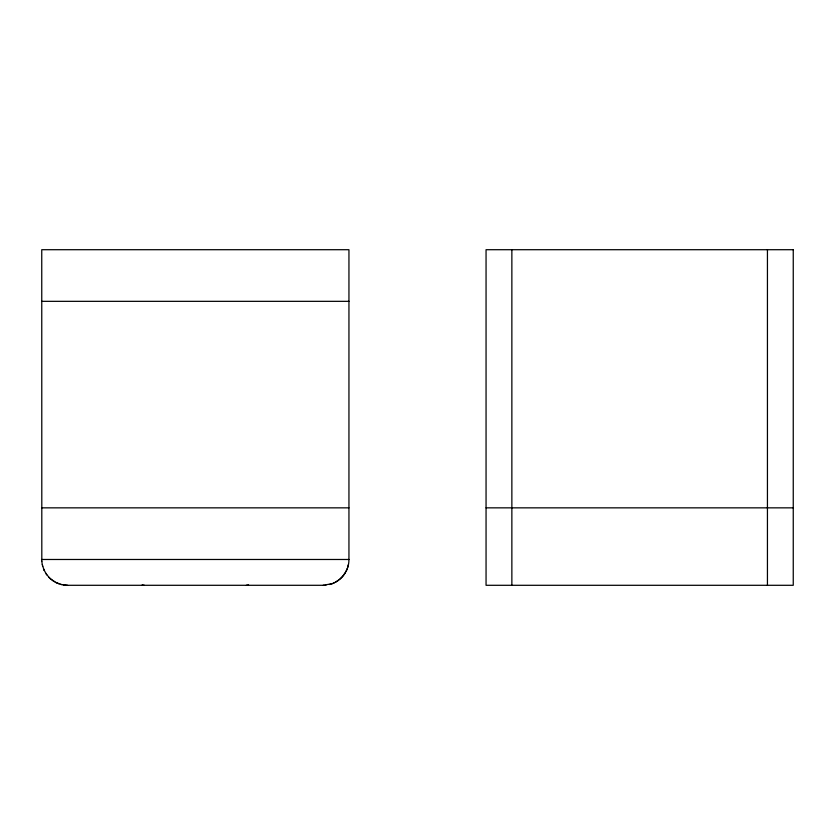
<?xml version="1.0" encoding="UTF-8"?>
<svg xmlns="http://www.w3.org/2000/svg" width="835" height="835" viewBox="0 0 835 835"><rect width="100%" height="100%" fill="white"/><g stroke="black" fill="none" stroke-linecap="round" stroke-linejoin="round"><path stroke-width="1.25" d="M41.813 561.318L41.75 249.707L348.946 249.707L348.946 559.481C349.03 568.739 343.676 577.778 335.503 582.141M348.456 564.47L348.08 566.099M348.007 566.36L347.694 567.403M347.329 568.478L346.181 571.109M345.502 572.372L342.987 575.983M342.59 576.442L339.855 579.146M338.686 580.085L336.004 581.859M332.372 583.582L335.503 582.141M334.741 582.538L333.436 583.154M332.372 583.592L331.839 583.78M332.1 583.686L323.135 585.293L67.562 585.293L61.519 584.573M248.548 584.907L246.335 585.293M331.046 584.051L329.449 584.51M326.005 585.137L325.222 585.21M324.178 585.272L323.135 585.293M41.75 301.331L348.946 301.331M41.75 507.847L348.946 507.847M486.053 507.847L793.25 507.847M41.75 559.481L348.946 559.481M67.562 585.293L65.996 585.251M144.361 585.293L142.148 584.907M65.474 585.21L63.126 584.907M52.01 580.085L56.488 582.799L61.508 584.573M61.247 584.51L60.454 584.291M59.128 583.874L55.444 582.277M54.432 581.703L49.756 578.175L46.144 573.895M50.841 579.146L48.9 577.319M46.802 574.824L43.911 569.825M44.14 570.315L42.293 564.742M43.785 569.533L43.566 569M42.679 566.36L42.543 565.827M42.293 564.731L41.813 561.308M767.438 249.707L767.438 585.293M511.865 249.707L511.865 585.293M793.25 249.707L486.053 249.707L486.053 585.293L793.25 585.293L793.25 249.707"/></g></svg>
